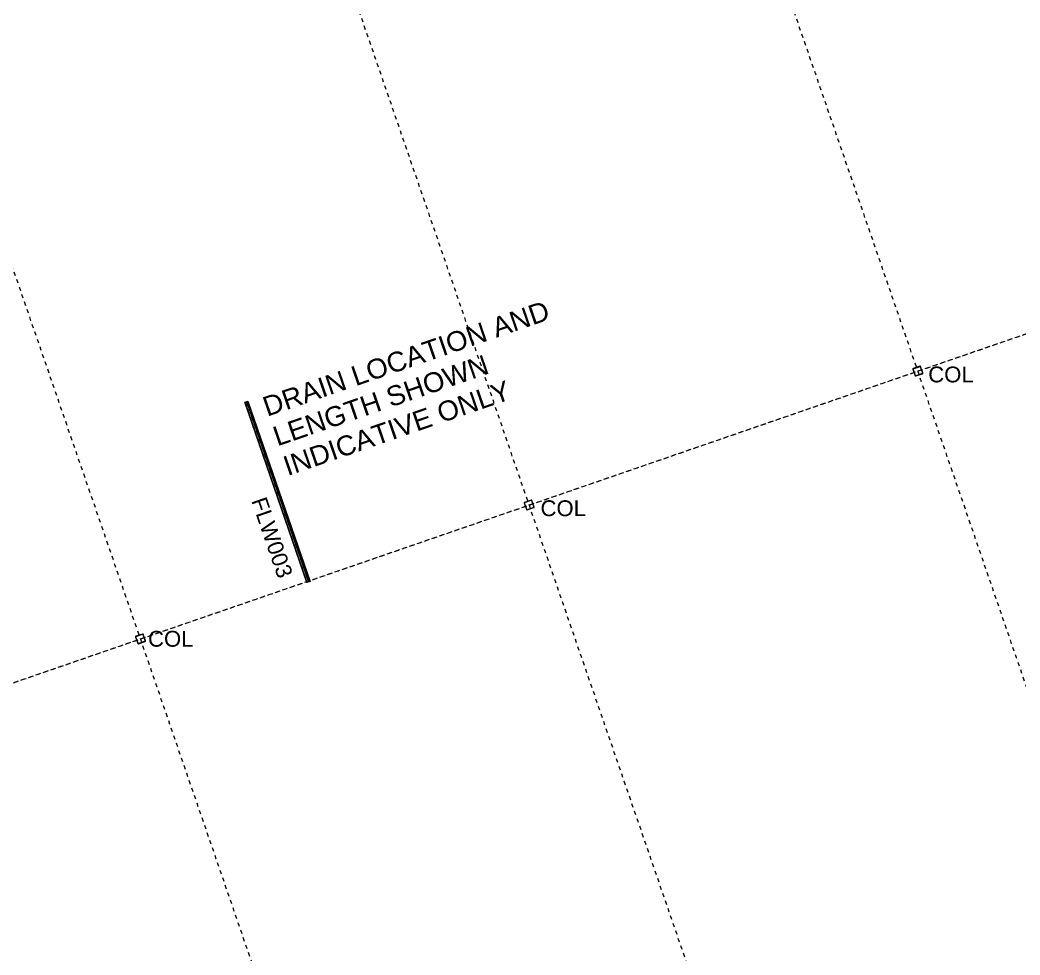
# Model space of a CAD drawing. Header units: metres. Extents: x -2477 to -2300, y 3875 to 4051.
# Drawn here: x -2436.84 to -2411.54, y 3974.93 to 3998.58 of the extents above; entities that cross this region are included whole.
import ezdxf

# ---------------------------------------------------------------- set-up
doc = ezdxf.new("R2010")
doc.units = ezdxf.units.M
for name, pattern in [('Grid Line', [0.021, 0.012, -0.003, 0.003, -0.003]), ('Hidden', [0.006, 0.004, -0.002]), ('Overhead', [0.004, 0.0025, -0.0015])]:
    doc.linetypes.add(name, pattern=pattern)
for name, color, linetype, lineweight in [('A-ANNO-KEYN', 231, 'Continuous', 5), ('A-FLOR', 192, 'Continuous', 5), ('A-FLOR-OVHD', 1, 'Overhead', 5), ('A-GENM', 13, 'Continuous', 5), ('A-GENM-HDLN', 13, 'Hidden', 5), ('G-ANNO-TEXT', 231, 'Continuous', 5), ('P-SANR-FIXT', 6, 'Continuous', 5), ('S-BEAM', 12, 'Continuous', 5), ('S-COLS', 52, 'Continuous', 5), ('S-COLS-IDEN', 171, 'Continuous', 5), ('S-GRID', 1, 'Continuous', 5)]:
    doc.layers.add(name, color=color, linetype=linetype, lineweight=lineweight)
doc.styles.add('Arial', font='arial.ttf', dxfattribs={"height": 0.5})
doc.styles.add('Arial_3', font='arial.ttf', dxfattribs={"height": 0.4})

# ---------------------------------------------------------------- blocks, each defined once
blk = doc.blocks.new('SHS-Square Hollow Section-Column - 200x200xSHS-V4-GA - Part A')
at = {"layer": 'S-COLS', "lineweight": 15}
for p, q in [((-0.1, 0.09), (-0.1, -0.09)), ((-0.095, -0.09), (-0.095, 0.09)), ((0.09, 0.1), (-0.09, 0.1)), ((-0.09, 0.095), (0.09, 0.095)), ((0.095, 0.09), (0.095, -0.09)), ((0.1, -0.09), (0.1, 0.09)), ((0.09, -0.095), (-0.09, -0.095)), ((-0.09, -0.1), (0.09, -0.1))]:
    blk.add_line(p, q, dxfattribs=at)
for centre, radius, start, end in [((-0.09, 0.09), 0.01, 90, 180), ((-0.09, 0.09), 0.005, 90, 180), ((0.09, 0.09), 0.01, 360, 90), ((0.09, 0.09), 0.005, 0, 90), ((-0.09, -0.09), 0.01, 180, 270), ((-0.09, -0.09), 0.005, 180, 270), ((0.09, -0.09), 0.01, 270, 360), ((0.09, -0.09), 0.005, 270, 0)]:
    blk.add_arc(centre, radius, start, end, dxfattribs=at)
blk = doc.blocks.new('SHS-Square Hollow Section-Column - 200x200xSHS-V8-GA - Part A')
at = {"layer": 'S-COLS'}
h = blk.add_hatch(dxfattribs=at)
h.set_pattern_fill('FP_7', color=256, style=0, pattern_type=2)
h.set_pattern_definition([(26, (983.651, -4558.305), (-0.31176956, 0.63922233), []), (26, (983.899, -4557.584), (-0.31176956, 0.63922233), [])])
h.paths.add_polyline_path([(0.09, -0.1), (0.097, -0.097), (0.1, -0.09), (0.094, -0.094)])
h.paths.add_polyline_path([(-0.09, -0.1), (0.09, -0.1), (0.09, -0.095), (-0.09, -0.095)])
h.paths.add_polyline_path([(-0.09, -0.1), (-0.094, -0.094), (-0.1, -0.09), (-0.097, -0.097)])
h.paths.add_polyline_path([(-0.1, 0.09), (-0.094, 0.094), (-0.09, 0.1), (-0.097, 0.097)])
h.paths.add_polyline_path([(-0.1, -0.09), (-0.095, -0.09), (-0.095, 0.09), (-0.1, 0.09)])
h.paths.add_polyline_path([(0.1, 0.09), (0.097, 0.097), (0.09, 0.1), (0.094, 0.094)])
h.paths.add_polyline_path([(0.095, -0.09), (0.1, -0.09), (0.1, 0.09), (0.095, 0.09)])
h.paths.add_polyline_path([(-0.09, 0.095), (0.09, 0.095), (0.09, 0.1), (-0.09, 0.1)])
at = {"layer": 'S-COLS', "lineweight": 15}
for p, q in [((-0.1, 0.09), (-0.1, -0.09)), ((-0.095, -0.09), (-0.095, 0.09)), ((0.09, 0.1), (-0.09, 0.1)), ((-0.09, 0.095), (0.09, 0.095)), ((0.095, 0.09), (0.095, -0.09)), ((0.1, -0.09), (0.1, 0.09)), ((0.09, -0.095), (-0.09, -0.095)), ((-0.09, -0.1), (0.09, -0.1))]:
    blk.add_line(p, q, dxfattribs=at)
for centre, radius, start, end in [((-0.09, 0.09), 0.01, 90, 180), ((-0.09, 0.09), 0.005, 90, 180), ((0.09, 0.09), 0.01, 360, 90), ((0.09, 0.09), 0.005, 0, 90), ((-0.09, -0.09), 0.01, 180, 270), ((-0.09, -0.09), 0.005, 180, 270), ((0.09, -0.09), 0.01, 270, 360), ((0.09, -0.09), 0.005, 270, 0)]:
    blk.add_arc(centre, radius, start, end, dxfattribs=at)
blk = doc.blocks.new('SHS-Square Hollow Section-Column - 200x200xSHS-V9-GA - Part A')
at = {"layer": 'S-COLS'}
h = blk.add_hatch(dxfattribs=at)
h.set_pattern_fill('FP_8', color=256, style=0, pattern_type=2)
h.set_pattern_definition([(26, (1004.451, -4558.305), (-0.31176956, 0.63922233), []), (26, (1004.699, -4557.584), (-0.31176956, 0.63922233), [])])
h.paths.add_polyline_path([(0.09, -0.1), (0.097, -0.097), (0.1, -0.09), (0.094, -0.094)])
h.paths.add_polyline_path([(-0.09, -0.1), (0.09, -0.1), (0.09, -0.095), (-0.09, -0.095)])
h.paths.add_polyline_path([(-0.09, -0.1), (-0.094, -0.094), (-0.1, -0.09), (-0.097, -0.097)])
h.paths.add_polyline_path([(-0.1, 0.09), (-0.094, 0.094), (-0.09, 0.1), (-0.097, 0.097)])
h.paths.add_polyline_path([(-0.1, -0.09), (-0.095, -0.09), (-0.095, 0.09), (-0.1, 0.09)])
h.paths.add_polyline_path([(0.1, 0.09), (0.097, 0.097), (0.09, 0.1), (0.094, 0.094)])
h.paths.add_polyline_path([(0.095, -0.09), (0.1, -0.09), (0.1, 0.09), (0.095, 0.09)])
h.paths.add_polyline_path([(-0.09, 0.095), (0.09, 0.095), (0.09, 0.1), (-0.09, 0.1)])
at = {"layer": 'S-COLS', "lineweight": 15}
for p, q in [((-0.1, 0.09), (-0.1, -0.09)), ((-0.095, -0.09), (-0.095, 0.09)), ((0.09, 0.1), (-0.09, 0.1)), ((-0.09, 0.095), (0.09, 0.095)), ((0.095, 0.09), (0.095, -0.09)), ((0.1, -0.09), (0.1, 0.09)), ((0.09, -0.095), (-0.09, -0.095)), ((-0.09, -0.1), (0.09, -0.1))]:
    blk.add_line(p, q, dxfattribs=at)
for centre, radius, start, end in [((-0.09, 0.09), 0.01, 90, 180), ((-0.09, 0.09), 0.005, 90, 180), ((0.09, 0.09), 0.01, 360, 90), ((0.09, 0.09), 0.005, 0, 90), ((-0.09, -0.09), 0.01, 180, 270), ((-0.09, -0.09), 0.005, 180, 270), ((0.09, -0.09), 0.01, 270, 360), ((0.09, -0.09), 0.005, 270, 0)]:
    blk.add_arc(centre, radius, start, end, dxfattribs=at)
blk = doc.blocks.new('Structural Framing 2 - Structural Framing 1-1620312-GA - Part A')
at = {"layer": 'S-BEAM', "lineweight": 13}
for p, q in [((-2430.325, 4005.116), (-2430.522, 4005.048)), ((-2430.522, 4005.048), (-2430.518, 4005.035)), ((-2430.518, 4005.035), (-2430.437, 4005.063)), ((-2430.419, 4005.054), (-2430.265, 4004.607)), ((-2430.256, 4004.61), (-2430.41, 4005.057)), ((-2430.401, 4005.075), (-2430.32, 4005.103)), ((-2430.32, 4005.103), (-2430.325, 4005.116)), ((-2430.274, 4004.589), (-2430.355, 4004.561)), ((-2430.355, 4004.561), (-2430.35, 4004.548)), ((-2430.35, 4004.548), (-2430.153, 4004.616)), ((-2430.157, 4004.629), (-2430.238, 4004.601)), ((-2430.153, 4004.616), (-2430.157, 4004.629)), ((-2417.571, 3968.078), (-2417.769, 3968.01)), ((-2417.648, 3968.037), (-2417.567, 3968.065)), ((-2417.567, 3968.065), (-2417.571, 3968.078)), ((-2417.769, 3968.01), (-2417.765, 3967.997)), ((-2417.765, 3967.997), (-2417.684, 3968.025)), ((-2417.666, 3968.017), (-2417.512, 3967.569)), ((-2417.503, 3967.572), (-2417.657, 3968.02)), ((-2417.52, 3967.551), (-2417.601, 3967.523)), ((-2417.597, 3967.511), (-2417.399, 3967.579)), ((-2417.404, 3967.591), (-2417.485, 3967.563)), ((-2417.399, 3967.579), (-2417.404, 3967.591)), ((-2417.601, 3967.523), (-2417.597, 3967.511))]:
    blk.add_line(p, q, dxfattribs=at)
for centre, start, end in [((-2430.432, 4005.05), 19.0004, 109.0004), ((-2430.397, 4005.062), 109.0004, 199.0004), ((-2430.278, 4004.602), 289.0004, 19.0004), ((-2430.243, 4004.614), 199.0004, 289.0004), ((-2417.679, 3968.012), 19.0004, 109.0004), ((-2417.644, 3968.024), 109.0004, 199.0004), ((-2417.525, 3967.564), 289.0004, 19.0004), ((-2417.489, 3967.576), 199.0004, 289.0004)]:
    blk.add_arc(centre, 0.014, start, end, dxfattribs=at)
blk = doc.blocks.new('Structural Framing 3 - Structural Framing 1-1636859-GA - Part A')
at = {"layer": 'S-BEAM', "lineweight": 13}
for p, q in [((-2420.491, 4008.502), (-2420.689, 4008.434)), ((-2420.689, 4008.434), (-2420.685, 4008.421)), ((-2420.685, 4008.421), (-2420.604, 4008.449)), ((-2420.586, 4008.44), (-2420.432, 4007.992)), ((-2420.423, 4007.996), (-2420.577, 4008.443)), ((-2420.568, 4008.461), (-2420.487, 4008.489)), ((-2420.487, 4008.489), (-2420.491, 4008.502)), ((-2420.44, 4007.975), (-2420.521, 4007.947)), ((-2420.521, 4007.947), (-2420.517, 4007.934)), ((-2420.517, 4007.934), (-2420.319, 4008.002)), ((-2420.324, 4008.015), (-2420.405, 4007.987)), ((-2420.319, 4008.002), (-2420.324, 4008.015)), ((-2407.738, 3971.464), (-2407.936, 3971.396)), ((-2407.936, 3971.396), (-2407.931, 3971.383)), ((-2407.931, 3971.383), (-2407.85, 3971.411)), ((-2407.832, 3971.403), (-2407.678, 3970.955)), ((-2407.669, 3970.958), (-2407.823, 3971.406)), ((-2407.815, 3971.423), (-2407.734, 3971.451)), ((-2407.734, 3971.451), (-2407.738, 3971.464)), ((-2407.687, 3970.937), (-2407.768, 3970.909)), ((-2407.768, 3970.909), (-2407.764, 3970.897)), ((-2407.764, 3970.897), (-2407.566, 3970.965)), ((-2407.57, 3970.977), (-2407.651, 3970.949)), ((-2407.566, 3970.965), (-2407.57, 3970.977))]:
    blk.add_line(p, q, dxfattribs=at)
for centre, start, end in [((-2420.599, 4008.436), 19.0004, 109.0004), ((-2420.564, 4008.448), 109.0004, 199.0004), ((-2420.445, 4007.988), 289.0004, 19.0004), ((-2420.409, 4008), 199.0004, 289.0004), ((-2407.846, 3971.398), 19.0004, 109.0004), ((-2407.81, 3971.41), 109.0004, 199.0004), ((-2407.691, 3970.95), 289.0004, 19.0004), ((-2407.656, 3970.962), 199.0004, 289.0004)]:
    blk.add_arc(centre, 0.014, start, end, dxfattribs=at)
blk = doc.blocks.new('Structural Framing 36 - Structural Framing 1-1636954-GA - Part A')
at = {"layer": 'S-BEAM', "lineweight": 13}
for p, q in [((-2440.158, 4001.73), (-2440.356, 4001.662)), ((-2440.235, 4001.689), (-2440.154, 4001.717)), ((-2440.154, 4001.717), (-2440.158, 4001.73)), ((-2440.356, 4001.662), (-2440.351, 4001.649)), ((-2440.351, 4001.649), (-2440.27, 4001.677)), ((-2440.253, 4001.668), (-2440.098, 4001.221)), ((-2440.089, 4001.224), (-2440.244, 4001.671)), ((-2440.107, 4001.203), (-2440.188, 4001.175)), ((-2440.184, 4001.162), (-2439.986, 4001.23)), ((-2439.991, 4001.243), (-2440.072, 4001.215)), ((-2439.986, 4001.23), (-2439.991, 4001.243)), ((-2440.188, 4001.175), (-2440.184, 4001.162)), ((-2427.405, 3964.692), (-2427.602, 3964.624)), ((-2427.602, 3964.624), (-2427.598, 3964.611)), ((-2427.598, 3964.611), (-2427.517, 3964.639)), ((-2427.499, 3964.631), (-2427.345, 3964.183)), ((-2427.336, 3964.186), (-2427.49, 3964.634)), ((-2427.481, 3964.651), (-2427.4, 3964.679)), ((-2427.4, 3964.679), (-2427.405, 3964.692)), ((-2427.354, 3964.165), (-2427.435, 3964.137)), ((-2427.435, 3964.137), (-2427.43, 3964.125)), ((-2427.43, 3964.125), (-2427.233, 3964.193)), ((-2427.237, 3964.205), (-2427.318, 3964.177)), ((-2427.233, 3964.193), (-2427.237, 3964.205))]:
    blk.add_line(p, q, dxfattribs=at)
for centre, start, end in [((-2440.266, 4001.664), 19.0004, 109.0004), ((-2440.23, 4001.676), 109.0004, 199.0004), ((-2440.112, 4001.216), 289.0004, 19.0004), ((-2440.076, 4001.228), 199.0004, 289.0004), ((-2427.512, 3964.626), 19.0004, 109.0004), ((-2427.477, 3964.638), 109.0004, 199.0004), ((-2427.358, 3964.178), 289.0004, 19.0004), ((-2427.323, 3964.19), 199.0004, 289.0004)]:
    blk.add_arc(centre, 0.014, start, end, dxfattribs=at)
blk = doc.blocks.new('aba - Plumbing Fixtures - Strip Drain - Stormtech - Custom Ass - FLW003 _Doors_-2960047-GA - Part A')
at = {"layer": 'A-GENM'}
blk.add_circle((0, -0.095), 0.03, dxfattribs=at)
at = {"layer": 'A-GENM-HDLN'}
blk.add_line((0, 0), (0, -4.82), dxfattribs=at)
blk = doc.blocks.new('aba - Plumbing Fixtures - Strip Drain - Stormtech - Custom Ass - FLW003 _Doors_-1837841-GA - Part A')
at = {"layer": 'A-GENM'}
blk.add_circle((0, -0.095), 0.03, dxfattribs=at)
at = {"layer": 'A-GENM-HDLN'}
blk.add_line((0, 0.01), (0, -4.83), dxfattribs=at)
at = {"layer": 'P-SANR-FIXT'}
for p, q in [((-0.041, 0), (-0.038, 0)), ((-0.041, 0), (-0.041, -4.82)), ((-0.038, -4.82), (-0.038, 0)), ((0, 0), (0, -4.82)), ((0.038, 0), (0.041, 0)), ((0.038, 0), (0.038, -4.82)), ((0.041, 0), (0.041, -4.82)), ((-0.038, -4.82), (-0.041, -4.82)), ((0.041, -4.82), (0.038, -4.82))]:
    blk.add_line(p, q, dxfattribs=at)

msp = doc.modelspace()

# ---------------------------------------------------------------- linework, layer by layer
at = {"layer": 'A-FLOR'}
for p, q in [((-2431.1535, 3988.913), (-2431.0752, 3988.94)), ((-2429.5842, 3984.3556), (-2431.1535, 3988.913)), ((-2431.0752, 3988.94), (-2429.506, 3984.3826)), ((-2429.506, 3984.3826), (-2429.5842, 3984.3556))]:
    msp.add_line(p, q, dxfattribs=at)
at = {"layer": 'A-FLOR-OVHD'}
msp.add_line((-2452.8589, 3976.3625), (-2347.5632, 4012.6195), dxfattribs=at)
at = {"layer": 'S-GRID', "linetype": 'Grid Line'}
for p, q in [((-2404.9823, 3963.14), (-2426.5545, 4025.7888)), ((-2414.8157, 3959.7541), (-2436.3879, 4022.4028)), ((-2424.649, 3956.3681), (-2446.2212, 4019.0168)), ((-2473.6962, 3969.1875), (-2337.6669, 4016.0272))]:
    msp.add_line(p, q, dxfattribs=at)

# ---------------------------------------------------------------- block references
at = {"layer": 'P-SANR-FIXT', "rotation": 19.00040712021655}
for name in ['aba - Plumbing Fixtures - Strip Drain - Stormtech - Custom Ass - FLW003 _Doors_-1837841-GA - Part A', 'aba - Plumbing Fixtures - Strip Drain - Stormtech - Custom Ass - FLW003 _Doors_-2960047-GA - Part A']:
    msp.add_blockref(name, (-2431.1144, 3988.9265), dxfattribs=at)
at = {"layer": 'S-BEAM'}
for name in ['Structural Framing 3 - Structural Framing 1-1636859-GA - Part A', 'Structural Framing 2 - Structural Framing 1-1620312-GA - Part A', 'Structural Framing 36 - Structural Framing 1-1636954-GA - Part A']:
    msp.add_blockref(name, (0, 0), dxfattribs=at)
at = {"layer": 'S-COLS', "lineweight": 15, "rotation": 19.00040712009558}
for name, p in [('SHS-Square Hollow Section-Column - 200x200xSHS-V8-GA - Part A', (-2414.1275, 3989.6991)), ('SHS-Square Hollow Section-Column - 200x200xSHS-V4-GA - Part A', (-2423.9609, 3986.3131)), ('SHS-Square Hollow Section-Column - 200x200xSHS-V9-GA - Part A', (-2433.7943, 3982.9271))]:
    msp.add_blockref(name, p, dxfattribs=at)

# ---------------------------------------------------------------- texts
at = {"layer": 'A-ANNO-KEYN', "insert": (-2430.6191, 3986.5546), "char_height": 0.4, "width": 2.629535, "attachment_point": 1, "rotation": 289.00041, "style": 'Arial_3'}
msp.add_mtext('FLW003', dxfattribs=at)
at = {"layer": 'G-ANNO-TEXT', "color": 7, "char_height": 0.5, "attachment_point": 1, "rotation": 19.00041, "style": 'Arial'}
for s, insert, width in [('DRAIN LOCATION AND ', (-2430.7538, 3989.0166), 9.459912), ('LENGTH SHOWN ', (-2430.4954, 3988.2661), 7.18312), ('INDICATIVE ONLY', (-2430.2369, 3987.5156), 7.295356)]:
    msp.add_mtext(s, dxfattribs=dict(at, insert=insert, width=width))
at = {"layer": 'S-COLS-IDEN', "char_height": 0.4, "width": 1.41097, "attachment_point": 1, "style": 'Arial_3'}
for insert in [(-2413.8645, 3989.814), (-2423.6739, 3986.4315), (-2433.604, 3983.1302)]:
    msp.add_mtext('COL', dxfattribs=dict(at, insert=insert))

doc.saveas('drawing.dxf')
